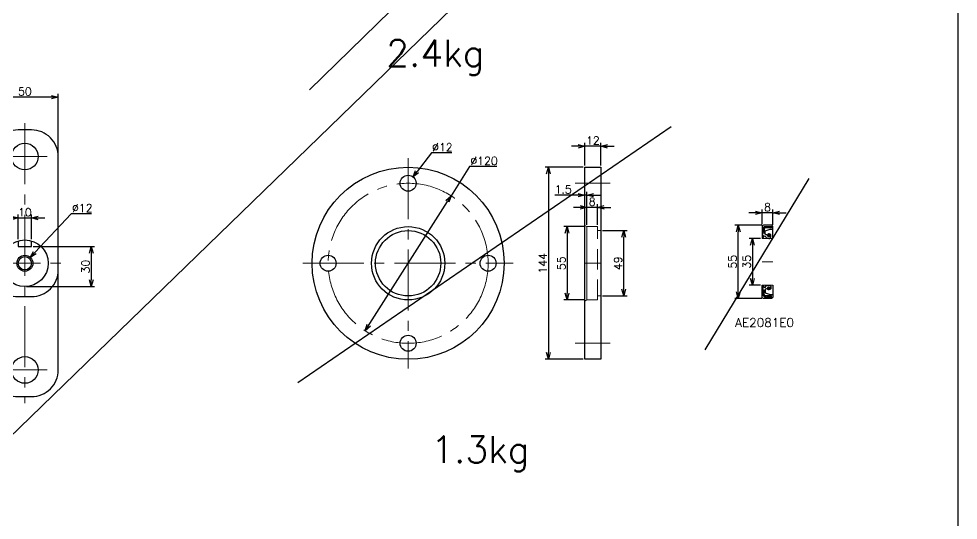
# Model space of a CAD drawing. Header units: millimetres. Extents: x 0 to 38884, y -3675 to 8056.
# Drawn here: x 10075 to 10780, y 4329 to 4705 of the extents above; entities that cross this region are included whole.
import ezdxf

# ---------------------------------------------------------------- set-up
doc = ezdxf.new("R2010")
doc.units = ezdxf.units.MM
doc.header["$LTSCALE"] = 2.4
doc.header["$PDMODE"] = 99
doc.header["$PDSIZE"] = 1
doc.linetypes.add('CENTER2', pattern=[28.575, 19.05, -3.175, 3.175, -3.175])
doc.linetypes.add('HIDDEN', pattern=[9.525, 6.35, -3.175])
for name, color, linetype, lineweight in [('04_HIDDEN', 2, 'HIDDEN', 13), ('05_CENTER', 4, 'CENTER2', 13), ('08_DIM', 3, 'Continuous', 13)]:
    doc.layers.add(name, color=color, linetype=linetype, lineweight=lineweight)
doc.layers.add('10_DRAFT', color=8, linetype='Continuous', lineweight=0, plot=False)
doc.styles.add('KSS_TXT', font='txt.shx', dxfattribs={"bigfont": 'extfont2.shx'})
doc.dimstyles.new('KSS_DIM', dxfattribs={"dimscale": 2, "dimtxt": 3, "dimasz": 2.5, "dimexe": 1.25, "dimexo": 0.625, "dimtad": 1, "dimdsep": 46, "dimtxsty": 'KSS_TXT', "dimblk": 'OPEN30', "dimcen": 0, "dimazin": 2, "dimtfac": 0.75, "dimtmove": 0, "dimatfit": 3, "dimldrblk": 'OPEN30', "dimfxl": 1.25, "dimtolj": 1, "dimarcsym": 0})
doc.dimstyles.new('KSS_DIM$3', dxfattribs={"dimscale": 2, "dimtxt": 3, "dimasz": 2.5, "dimexe": 1.25, "dimexo": 0.625, "dimtad": 1, "dimtih": 1, "dimtoh": 1, "dimdsep": 46, "dimtxsty": 'KSS_TXT', "dimblk": 'OPEN30', "dimcen": 0, "dimazin": 2, "dimtfac": 0.75, "dimtofl": 0, "dimtmove": 0, "dimatfit": 3, "dimldrblk": 'OPEN30', "dimfxl": 1.25, "dimtolj": 1, "dimarcsym": 0})

# ---------------------------------------------------------------- blocks, each defined once
blk = doc.blocks.new('AE2081E0a_1')
h = blk.add_hatch()
h.set_pattern_fill('ANSI31', color=0, scale=0.3)
h.set_pattern_definition([(45, (-28499.78175, -6159.2461), (-0.67351921, 0.67351921), [])])
edge = h.paths.add_edge_path()
edge.add_line((0.61, 24.5), (0.61, 22.39))
edge.add_line((0.61, 22.39), (1.61, 22.39))
edge.add_line((1.61, 22.39), (1.61, 24.5))
edge.add_arc((2.61, 24.5), 1, 90, 180, ccw=False)
edge.add_line((2.61, 25.5), (7.05, 25.5))
edge.add_line((7.05, 25.5), (7.05, 26.5))
edge.add_line((7.05, 26.5), (2.61, 26.5))
edge.add_arc((2.61, 24.5), 2, 90, 180)
h = blk.add_hatch()
h.set_pattern_fill('ANSI31', color=0, scale=0.3)
h.set_pattern_definition([(45, (-28499.78175, -6156.2461), (-0.67351921, 0.67351921), [])])
edge = h.paths.add_edge_path()
edge.add_line((0.61, -24.5), (0.61, -22.39))
edge.add_line((0.61, -22.39), (1.61, -22.39))
edge.add_line((1.61, -22.39), (1.61, -24.5))
edge.add_arc((2.61, -24.5), 1, 180, 270)
edge.add_line((2.61, -25.5), (7.05, -25.5))
edge.add_line((7.05, -25.5), (7.05, -26.5))
edge.add_line((7.05, -26.5), (2.61, -26.5))
edge.add_arc((2.61, -24.5), 2, 180, 270, ccw=False)
at = {"color": 0}
for p, q in [((0, 26.94), (0, 20.1)), ((0.98, 27.49), (0.06, 27.03)), ((6.97, 27.5), (1.02, 27.5)), ((2.17, 20.74), (2.17, 23.1)), ((2.24, 23.19), (5.98, 24.49)), ((5, 21.38), (5, 18.63)), ((6.02, 24.5), (7.9, 24.5)), ((7.72, 27), (7.03, 27.48)), ((7.76, 27), (7.72, 27)), ((7.86, 26.71), (7.86, 26.9)), ((8, 26.5), (7.86, 26.71)), ((8, 24.6), (8, 26.5)), ((0.8, 19.17), (0, 17.78)), ((0, 17.78), (0.29, 17.5)), ((0.1, 20), (0.55, 20)), ((0.29, 17.5), (1.65, 19.38)), ((0.8, 19.75), (0.8, 19.17)), ((1.77, 19.42), (2.46, 19.13)), ((3.9, 20), (2.24, 20.65)), ((2.55, 19.03), (2.67, 18.49)), ((2.67, 18.49), (2.67, 18.16)), ((2.67, 18.16), (5, 17.5)), ((3.62, 20), (6.38, 20)), ((5, 17.5), (5.84, 17.5)), ((5.84, 17.5), (6.48, 18.49)), ((6.4, 20.52), (5.97, 20.52)), ((6.5, 18.54), (6.5, 20.42)), ((0, -17.78), (0.29, -17.5)), ((0.8, -19.17), (0, -17.78)), ((0, -26.94), (0, -20.1)), ((0.1, -20), (0.55, -20)), ((0.29, -17.5), (1.65, -19.38)), ((0.8, -19.75), (0.8, -19.17)), ((1.77, -19.42), (2.46, -19.13)), ((2.17, -20.74), (2.17, -23.1)), ((3.9, -20), (2.24, -20.65)), ((2.55, -19.03), (2.67, -18.49)), ((2.67, -18.16), (5, -17.5)), ((2.67, -18.49), (2.67, -18.16)), ((3.62, -20), (6.38, -20)), ((5, -17.5), (5.84, -17.5)), ((5, -21.38), (5, -18.63)), ((5.84, -17.5), (6.48, -18.49)), ((6.4, -20.52), (5.97, -20.52)), ((6.5, -18.54), (6.5, -20.42)), ((0.98, -27.49), (0.06, -27.03)), ((6.97, -27.5), (1.02, -27.5)), ((2.24, -23.19), (5.98, -24.49)), ((6.02, -24.5), (7.9, -24.5)), ((7.72, -27), (7.03, -27.48)), ((7.76, -27), (7.72, -27)), ((8, -26.5), (7.86, -26.71)), ((7.86, -26.71), (7.86, -26.9)), ((8, -24.6), (8, -26.5))]:
    blk.add_line(p, q, dxfattribs=at)
for points in [[(8, 17.5), (8, 24.6), (8, 26.5), (7.86, 26.71), (7.86, 26.9, 0.414214), (7.76, 27), (7.72, 27), (7.03, 27.48, 0.152216), (6.97, 27.5), (1.02, 27.5, 0.116434), (0.98, 27.49), (0.06, 27.03, 0.284079), (0, 26.94), (0, 20.1), (0, 17.5)], [(8, -17.5), (8, -24.6), (8, -26.5), (7.86, -26.71), (7.86, -26.9, -0.414214), (7.76, -27), (7.72, -27), (7.03, -27.48, -0.152216), (6.97, -27.5), (1.02, -27.5, -0.116434), (0.98, -27.49), (0.06, -27.03, -0.284079), (0, -26.94), (0, -20.1), (0, -17.5)]]:
    blk.add_lwpolyline(points, format="xyb", dxfattribs=at)
for points in [[(7.05, 25.5), (2.61, 25.5, 0.414214), (1.61, 24.5), (1.61, 21.39), (0.61, 21.39), (0.61, 24.5, -0.414214), (2.61, 26.5), (7.05, 26.5)], [(7.05, -25.5), (2.61, -25.5, -0.414214), (1.61, -24.5), (1.61, -21.39), (0.61, -21.39), (0.61, -24.5, 0.414214), (2.61, -26.5), (7.05, -26.5)]]:
    blk.add_lwpolyline(points, format="xyb", close=True, dxfattribs=at)
for centre in [(5, 20), (5, -20)]:
    blk.add_circle(centre, 1.1, dxfattribs=at)
for centre, radius, start, end in [((0.1, 26.94), 0.1, 116.56505, 180), ((1.02, 27.4), 0.1, 90, 116.56505), ((2.27, 23.1), 0.1, 109.21481, 180), ((6.02, 24.4), 0.1, 90, 109.21481), ((6.97, 27.4), 0.1, 55.38044, 90), ((7.76, 26.9), 0.1, 0, 90), ((7.9, 24.6), 0.1, 270, 0), ((0.1, 20.1), 0.1, 180, 270), ((0.55, 19.75), 0.25, 360, 90), ((1.73, 19.32), 0.1, 67.88461, 144.21845), ((2.27, 20.74), 0.1, 180, 248.66025), ((2.4, 19), 0.15, 12.98752, 67.88461), ((5, 20), 1.1, 180, 28.18847), ((6.4, 20.42), 0.1, 360, 90), ((6.4, 18.54), 0.1, 326.87019, 0), ((0.1, -20.1), 0.1, 90, 180), ((0.55, -19.75), 0.25, 270, 0), ((1.73, -19.32), 0.1, 215.78155, 292.11539), ((2.27, -20.74), 0.1, 111.33975, 180), ((2.4, -19), 0.15, 292.11539, 347.01248), ((5, -20), 1.1, 331.81153, 180), ((6.4, -20.42), 0.1, 270, 0), ((6.4, -18.54), 0.1, 360, 33.12981), ((0.1, -26.94), 0.1, 180, 243.43495), ((1.02, -27.4), 0.1, 243.43495, 270), ((2.27, -23.1), 0.1, 180, 250.78519), ((6.02, -24.4), 0.1, 250.78519, 270), ((6.97, -27.4), 0.1, 270, 304.61956), ((7.76, -26.9), 0.1, 270, 360), ((7.9, -24.6), 0.1, 360, 90)]:
    blk.add_arc(centre, radius, start, end, dxfattribs=at)
at = {"layer": '10_DRAFT'}
blk.add_line((0, 0), (8, 0), dxfattribs=at)
for points in [[(8, 17.5), (0, 17.5)], [(8, -17.5), (0, -17.5)]]:
    blk.add_lwpolyline(points, dxfattribs=at)
blk = doc.blocks.new('_Open30')
at = {"color": 0, "linetype": 'ByBlock', "lineweight": -2}
for p, q in [((-1, 0.27), (0, 0)), ((0, 0), (-1, -0.27)), ((0, 0), (-1, 0))]:
    blk.add_line(p, q, dxfattribs=at)
blk = doc.blocks.new('*D652')
at = {"layer": '08_DIM', "color": 0, "lineweight": -2, "transparency": 16777216}
for p, q in [((10627.64, 4559.37), (10622.64, 4559.37)), ((10632.64, 4550.86), (10632.64, 4561.87)), ((10640.64, 4559.37), (10632.64, 4559.37)), ((10640.64, 4550.42), (10640.64, 4561.87)), ((10645.64, 4559.37), (10650.64, 4559.37))]:
    blk.add_line(p, q, dxfattribs=at)
at = {"layer": 'Defpoints', "color": 0, "transparency": 16777216}
for p in [(10632.64, 4559.37), (10632.64, 4549.61), (10640.64, 4549.17)]:
    blk.add_point(p, dxfattribs=at)
at = {"layer": '08_DIM', "color": 0, "lineweight": -2, "transparency": 16777216, "xscale": 5, "yscale": 5, "zscale": 5}
blk.add_blockref('_Open30', (10632.64, 4559.37), dxfattribs=at)
at = {"layer": '08_DIM', "color": 0, "lineweight": -2, "transparency": 16777216, "xscale": 5, "yscale": 5, "zscale": 5, "rotation": 180}
blk.add_blockref('_Open30', (10640.64, 4559.37), dxfattribs=at)
at = {"layer": '08_DIM', "color": 0, "transparency": 16777216, "insert": (10636.64, 4563.62), "char_height": 6, "attachment_point": 5, "style": 'KSS_TXT'}
blk.add_mtext('\\A1;8', dxfattribs=at)
blk = doc.blocks.new('*D653')
at = {"layer": '08_DIM', "color": 0, "lineweight": -2, "transparency": 16777216}
for p, q in [((10632.41, 4550.17), (10612.21, 4550.17)), ((10614.71, 4500.17), (10614.71, 4545.17)), ((10632.41, 4495.17), (10612.21, 4495.17))]:
    blk.add_line(p, q, dxfattribs=at)
at = {"layer": 'Defpoints', "color": 0, "transparency": 16777216}
for p in [(10614.71, 4550.17), (10633.66, 4550.17), (10633.66, 4495.17)]:
    blk.add_point(p, dxfattribs=at)
at = {"layer": '08_DIM', "color": 0, "lineweight": -2, "transparency": 16777216, "xscale": 5, "yscale": 5, "zscale": 5}
for p, rotation in [((10614.71, 4550.17), 90), ((10614.71, 4495.17), 270)]:
    blk.add_blockref('_Open30', p, dxfattribs=dict(at, rotation=rotation))
at = {"layer": '08_DIM', "color": 0, "transparency": 16777216, "insert": (10610.45, 4522.67), "char_height": 6, "attachment_point": 5, "rotation": 90, "style": 'KSS_TXT'}
blk.add_mtext('\\A1;55', dxfattribs=at)
blk = doc.blocks.new('*D654')
at = {"layer": '08_DIM', "color": 0, "lineweight": -2, "transparency": 16777216}
for p, q in [((10631.39, 4540.17), (10622.79, 4540.17)), ((10625.29, 4535.17), (10625.29, 4510.17)), ((10631.39, 4505.17), (10622.79, 4505.17))]:
    blk.add_line(p, q, dxfattribs=at)
at = {"layer": 'Defpoints', "color": 0, "transparency": 16777216}
for p in [(10632.64, 4540.17), (10625.29, 4505.17), (10632.64, 4505.17)]:
    blk.add_point(p, dxfattribs=at)
at = {"layer": '08_DIM', "color": 0, "lineweight": -2, "transparency": 16777216, "xscale": 5, "yscale": 5, "zscale": 5}
for p, rotation in [((10625.29, 4540.17), 90), ((10625.29, 4505.17), 270)]:
    blk.add_blockref('_Open30', p, dxfattribs=dict(at, rotation=rotation))
at = {"layer": '08_DIM', "color": 0, "transparency": 16777216, "insert": (10621.04, 4522.67), "char_height": 6, "attachment_point": 5, "rotation": 90, "style": 'KSS_TXT'}
blk.add_mtext('\\A1;35', dxfattribs=at)
blk = doc.blocks.new('*D656')
at = {"layer": '08_DIM', "color": 0, "lineweight": -2, "transparency": 16777216}
for p, q in [((10413.2, 4594.08), (10399.29, 4572.19)), ((10433.7, 4594.08), (10413.2, 4594.08)), ((10334.97, 4470.88), (10396.61, 4567.97))]:
    blk.add_line(p, q, dxfattribs=at)
at = {"layer": 'Defpoints', "color": 0, "transparency": 16777216}
for p in [(10399.29, 4572.19), (10334.97, 4470.88)]:
    blk.add_point(p, dxfattribs=at)
at = {"layer": '08_DIM', "color": 0, "lineweight": -2, "transparency": 16777216, "xscale": 5, "yscale": 5, "zscale": 5}
for p, rotation in [((10399.29, 4572.19), 57.58603487529231), ((10334.97, 4470.88), 237.5860348752923)]:
    blk.add_blockref('_Open30', p, dxfattribs=dict(at, rotation=rotation))
at = {"layer": '08_DIM', "color": 0, "transparency": 16777216, "insert": (10424.07, 4598.33), "char_height": 6, "attachment_point": 5, "style": 'KSS_TXT'}
blk.add_mtext('\\A1;%%C120', dxfattribs=at)
blk = doc.blocks.new('*D659')
at = {"layer": '08_DIM', "color": 0, "lineweight": -2, "transparency": 16777216}
for p, q in [((10384.57, 4604.29), (10373.82, 4590.27)), ((10399.82, 4604.29), (10384.57, 4604.29))]:
    blk.add_line(p, q, dxfattribs=at)
at = {"layer": 'Defpoints', "color": 0, "transparency": 16777216}
for p in [(10370.78, 4586.3), (10363.48, 4576.77)]:
    blk.add_point(p, dxfattribs=at)
at = {"layer": '08_DIM', "color": 0, "lineweight": -2, "transparency": 16777216, "xscale": 5, "yscale": 5, "zscale": 5, "rotation": 232.5380478019096}
blk.add_blockref('_Open30', (10370.78, 4586.3), dxfattribs=at)
at = {"layer": '08_DIM', "color": 0, "transparency": 16777216, "insert": (10392.82, 4608.54), "char_height": 6, "attachment_point": 5, "style": 'KSS_TXT'}
blk.add_mtext('\\A1;%%C12', dxfattribs=at)
blk = doc.blocks.new('A$C626323E2_1')
at = {"color": 0}
blk.add_lwpolyline([(0, 72), (12, 72), (12, -72), (0, -72)], close=True, dxfattribs=at)
at = {"layer": '04_HIDDEN'}
for p, q in [((1.5, 27.5), (0, 28.37)), ((9.5, -27.5), (9.5, 27.5)), ((9.5, 24.5), (12, 24.5)), ((1.5, -27.5), (0, -28.37)), ((9.5, -24.5), (12, -24.5))]:
    blk.add_line(p, q, dxfattribs=at)
for points in [[(1.5, 27.5), (9.5, 27.5)], [(1.5, -27.5), (9.5, -27.5)]]:
    blk.add_lwpolyline(points, dxfattribs=at)
at = {"layer": '05_CENTER'}
for p, q in [((-7.17, 60), (19.08, 60)), ((-7.17, -60), (19.08, -60))]:
    blk.add_line(p, q, dxfattribs=at)
at = {"layer": '10_DRAFT'}
for p, q in [((1.5, 27.5), (1.5, -27.5)), ((12, 0), (0, 0))]:
    blk.add_line(p, q, dxfattribs=at)
blk = doc.blocks.new('A$C40332C96_1')
at = {"color": 0}
for centre, radius in [((0, 0), 72), ((0, 60), 6), ((0, 0), 27.5), ((0, 0), 24.5), ((-60, 0), 6), ((60, 0), 6), ((0, -60), 6)]:
    blk.add_circle(centre, radius, dxfattribs=at)
at = {"layer": '05_CENTER'}
for p, q in [((0, 78.88), (0, -78.88)), ((-78.88, 0), (78.88, 0))]:
    blk.add_line(p, q, dxfattribs=at)
blk.add_circle((0, 0), 60, dxfattribs=at)
blk = doc.blocks.new('*D666')
at = {"layer": '08_DIM', "color": 0, "lineweight": -2, "transparency": 16777216}
for p, q in [((10498.41, 4593.53), (10469.81, 4593.53)), ((10472.31, 4588.53), (10472.31, 4454.53)), ((10498.41, 4449.53), (10469.81, 4449.53))]:
    blk.add_line(p, q, dxfattribs=at)
at = {"layer": 'Defpoints', "color": 0, "transparency": 16777216}
for p in [(10499.66, 4593.53), (10472.31, 4449.53), (10499.66, 4449.53)]:
    blk.add_point(p, dxfattribs=at)
at = {"layer": '08_DIM', "color": 0, "lineweight": -2, "transparency": 16777216, "xscale": 5, "yscale": 5, "zscale": 5}
for p, rotation in [((10472.31, 4593.53), 90), ((10472.31, 4449.53), 270)]:
    blk.add_blockref('_Open30', p, dxfattribs=dict(at, rotation=rotation))
at = {"layer": '08_DIM', "color": 0, "transparency": 16777216, "insert": (10468.06, 4521.53), "char_height": 6, "attachment_point": 5, "rotation": 90, "style": 'KSS_TXT'}
blk.add_mtext('\\A1;144', dxfattribs=at)
blk = doc.blocks.new('*D667')
at = {"layer": '08_DIM', "color": 0, "lineweight": -2, "transparency": 16777216}
for p, q in [((10494.66, 4609.29), (10489.66, 4609.29)), ((10499.66, 4594.78), (10499.66, 4611.79)), ((10511.66, 4609.29), (10499.66, 4609.29)), ((10511.66, 4594.78), (10511.66, 4611.79)), ((10516.66, 4609.29), (10521.66, 4609.29))]:
    blk.add_line(p, q, dxfattribs=at)
at = {"layer": 'Defpoints', "color": 0, "transparency": 16777216}
for p in [(10499.66, 4609.29), (10499.66, 4593.53), (10511.66, 4593.53)]:
    blk.add_point(p, dxfattribs=at)
at = {"layer": '08_DIM', "color": 0, "lineweight": -2, "transparency": 16777216, "xscale": 5, "yscale": 5, "zscale": 5}
blk.add_blockref('_Open30', (10499.66, 4609.29), dxfattribs=at)
at = {"layer": '08_DIM', "color": 0, "lineweight": -2, "transparency": 16777216, "xscale": 5, "yscale": 5, "zscale": 5, "rotation": 180}
blk.add_blockref('_Open30', (10511.66, 4609.29), dxfattribs=at)
at = {"layer": '08_DIM', "color": 0, "transparency": 16777216, "insert": (10505.66, 4613.54), "char_height": 6, "attachment_point": 5, "style": 'KSS_TXT'}
blk.add_mtext('\\A1;12', dxfattribs=at)
blk = doc.blocks.new('*D668')
at = {"layer": '08_DIM', "color": 0, "lineweight": -2, "transparency": 16777216}
for p, q in [((10494.66, 4572.63), (10477.16, 4572.63)), ((10499.66, 4550.28), (10499.66, 4575.13)), ((10501.16, 4572.63), (10499.66, 4572.63)), ((10501.16, 4550.28), (10501.16, 4575.13)), ((10506.16, 4572.63), (10511.16, 4572.63))]:
    blk.add_line(p, q, dxfattribs=at)
at = {"layer": 'Defpoints', "color": 0, "transparency": 16777216}
for p in [(10499.66, 4572.63), (10499.66, 4549.03), (10501.16, 4549.03)]:
    blk.add_point(p, dxfattribs=at)
at = {"layer": '08_DIM', "color": 0, "lineweight": -2, "transparency": 16777216, "xscale": 5, "yscale": 5, "zscale": 5}
blk.add_blockref('_Open30', (10499.66, 4572.63), dxfattribs=at)
at = {"layer": '08_DIM', "color": 0, "lineweight": -2, "transparency": 16777216, "xscale": 5, "yscale": 5, "zscale": 5, "rotation": 180}
blk.add_blockref('_Open30', (10501.16, 4572.63), dxfattribs=at)
at = {"layer": '08_DIM', "color": 0, "transparency": 16777216, "insert": (10483.41, 4576.88), "char_height": 6, "attachment_point": 5, "style": 'KSS_TXT'}
blk.add_mtext('\\A1;1.5', dxfattribs=at)
blk = doc.blocks.new('*D669')
at = {"layer": '08_DIM', "color": 0, "lineweight": -2, "transparency": 16777216}
for p, q in [((10501.16, 4550.28), (10501.16, 4565.97)), ((10509.16, 4550.28), (10509.16, 4565.97)), ((10496.16, 4563.47), (10491.16, 4563.47)), ((10509.16, 4563.47), (10501.16, 4563.47)), ((10514.16, 4563.47), (10519.16, 4563.47))]:
    blk.add_line(p, q, dxfattribs=at)
at = {"layer": 'Defpoints', "color": 0, "transparency": 16777216}
for p in [(10501.16, 4563.47), (10501.16, 4549.03), (10509.16, 4549.03)]:
    blk.add_point(p, dxfattribs=at)
at = {"layer": '08_DIM', "color": 0, "lineweight": -2, "transparency": 16777216, "xscale": 5, "yscale": 5, "zscale": 5}
blk.add_blockref('_Open30', (10501.16, 4563.47), dxfattribs=at)
at = {"layer": '08_DIM', "color": 0, "lineweight": -2, "transparency": 16777216, "xscale": 5, "yscale": 5, "zscale": 5, "rotation": 180}
blk.add_blockref('_Open30', (10509.16, 4563.47), dxfattribs=at)
at = {"layer": '08_DIM', "color": 0, "transparency": 16777216, "insert": (10505.16, 4567.72), "char_height": 6, "attachment_point": 5, "style": 'KSS_TXT'}
blk.add_mtext('\\A1;8', dxfattribs=at)
blk = doc.blocks.new('*D670')
at = {"layer": '08_DIM', "color": 0, "lineweight": -2, "transparency": 16777216}
for p, q in [((10512.91, 4546.03), (10531.28, 4546.03)), ((10528.78, 4502.03), (10528.78, 4541.03)), ((10512.91, 4497.03), (10531.28, 4497.03))]:
    blk.add_line(p, q, dxfattribs=at)
at = {"layer": 'Defpoints', "color": 0, "transparency": 16777216}
for p in [(10511.66, 4546.03), (10528.78, 4546.03), (10511.66, 4497.03)]:
    blk.add_point(p, dxfattribs=at)
at = {"layer": '08_DIM', "color": 0, "lineweight": -2, "transparency": 16777216, "xscale": 5, "yscale": 5, "zscale": 5}
for p, rotation in [((10528.78, 4546.03), 90), ((10528.78, 4497.03), 270)]:
    blk.add_blockref('_Open30', p, dxfattribs=dict(at, rotation=rotation))
at = {"layer": '08_DIM', "color": 0, "transparency": 16777216, "insert": (10524.53, 4521.53), "char_height": 6, "attachment_point": 5, "rotation": 90, "style": 'KSS_TXT'}
blk.add_mtext('\\A1;49', dxfattribs=at)
blk = doc.blocks.new('*D671')
at = {"layer": '08_DIM', "color": 0, "lineweight": -2, "transparency": 16777216}
for p, q in [((10499.91, 4549.03), (10483.83, 4549.03)), ((10486.33, 4544.03), (10486.33, 4499.03)), ((10499.91, 4494.03), (10483.83, 4494.03))]:
    blk.add_line(p, q, dxfattribs=at)
at = {"layer": 'Defpoints', "color": 0, "transparency": 16777216}
for p in [(10501.16, 4549.03), (10486.33, 4494.03), (10501.16, 4494.03)]:
    blk.add_point(p, dxfattribs=at)
at = {"layer": '08_DIM', "color": 0, "lineweight": -2, "transparency": 16777216, "xscale": 5, "yscale": 5, "zscale": 5}
for p, rotation in [((10486.33, 4549.03), 90), ((10486.33, 4494.03), 270)]:
    blk.add_blockref('_Open30', p, dxfattribs=dict(at, rotation=rotation))
at = {"layer": '08_DIM', "color": 0, "transparency": 16777216, "insert": (10482.07, 4521.53), "char_height": 6, "attachment_point": 5, "rotation": 90, "style": 'KSS_TXT'}
blk.add_mtext('\\A1;55', dxfattribs=at)
blk = doc.blocks.new('*D863')
at = {"layer": '08_DIM', "color": 0, "lineweight": -2, "transparency": 16777216}
for p, q in [((10114.47, 4558.68), (10087.19, 4529.56)), ((10129.72, 4558.68), (10114.47, 4558.68))]:
    blk.add_line(p, q, dxfattribs=at)
at = {"layer": 'Defpoints', "color": 0, "transparency": 16777216}
for p in [(10083.77, 4525.91), (10075.56, 4517.16)]:
    blk.add_point(p, dxfattribs=at)
at = {"layer": '08_DIM', "color": 0, "lineweight": -2, "transparency": 16777216, "xscale": 5, "yscale": 5, "zscale": 5, "rotation": 226.8636813291343}
blk.add_blockref('_Open30', (10083.77, 4525.91), dxfattribs=at)
at = {"layer": '08_DIM', "color": 0, "transparency": 16777216, "insert": (10122.72, 4562.93), "char_height": 6, "attachment_point": 5, "style": 'KSS_TXT'}
blk.add_mtext('\\A1;%%C12', dxfattribs=at)
blk = doc.blocks.new('*D864')
at = {"layer": '08_DIM', "color": 0, "lineweight": -2, "transparency": 16777216}
for p, q in [((10085.92, 4534.03), (10131.95, 4534.03)), ((10129.45, 4529.03), (10129.45, 4509.03)), ((10080.92, 4504.03), (10131.95, 4504.03))]:
    blk.add_line(p, q, dxfattribs=at)
at = {"layer": 'Defpoints', "color": 0, "transparency": 16777216}
for p in [(10084.67, 4534.03), (10079.67, 4504.03), (10129.45, 4504.03)]:
    blk.add_point(p, dxfattribs=at)
at = {"layer": '08_DIM', "color": 0, "lineweight": -2, "transparency": 16777216, "xscale": 5, "yscale": 5, "zscale": 5}
for p, rotation in [((10129.45, 4534.03), 90), ((10129.45, 4504.03), 270)]:
    blk.add_blockref('_Open30', p, dxfattribs=dict(at, rotation=rotation))
at = {"layer": '08_DIM', "color": 0, "transparency": 16777216, "insert": (10125.2, 4519.03), "char_height": 6, "attachment_point": 5, "rotation": 90, "style": 'KSS_TXT'}
blk.add_mtext('\\A1;30', dxfattribs=at)
blk = doc.blocks.new('*D865')
at = {"layer": '08_DIM', "color": 0, "lineweight": -2, "transparency": 16777216}
for p, q in [((10069.67, 4555.49), (10064.67, 4555.49)), ((10074.67, 4539.55), (10074.67, 4557.99)), ((10074.67, 4555.49), (10084.67, 4555.49)), ((10084.67, 4539.55), (10084.67, 4557.99)), ((10089.67, 4555.49), (10094.67, 4555.49))]:
    blk.add_line(p, q, dxfattribs=at)
at = {"layer": 'Defpoints', "color": 0, "transparency": 16777216}
for p in [(10084.67, 4555.49), (10074.67, 4538.3), (10084.67, 4538.3)]:
    blk.add_point(p, dxfattribs=at)
at = {"layer": '08_DIM', "color": 0, "lineweight": -2, "transparency": 16777216, "xscale": 5, "yscale": 5, "zscale": 5}
blk.add_blockref('_Open30', (10074.67, 4555.49), dxfattribs=at)
at = {"layer": '08_DIM', "color": 0, "lineweight": -2, "transparency": 16777216, "xscale": 5, "yscale": 5, "zscale": 5, "rotation": 180}
blk.add_blockref('_Open30', (10084.67, 4555.49), dxfattribs=at)
at = {"layer": '08_DIM', "color": 0, "transparency": 16777216, "insert": (10079.67, 4559.74), "char_height": 6, "attachment_point": 5, "style": 'KSS_TXT'}
blk.add_mtext('\\A1;10', dxfattribs=at)
blk = doc.blocks.new('*D866')
at = {"layer": '08_DIM', "color": 0, "lineweight": -2, "transparency": 16777216}
for p, q in [((10054.67, 4602.78), (10054.67, 4648.59)), ((10099.67, 4646.09), (10059.67, 4646.09)), ((10104.67, 4602.78), (10104.67, 4648.59))]:
    blk.add_line(p, q, dxfattribs=at)
at = {"layer": 'Defpoints', "color": 0, "transparency": 16777216}
for p in [(10054.67, 4646.09), (10054.67, 4601.53), (10104.67, 4601.53)]:
    blk.add_point(p, dxfattribs=at)
at = {"layer": '08_DIM', "color": 0, "lineweight": -2, "transparency": 16777216, "xscale": 5, "yscale": 5, "zscale": 5, "rotation": 180}
blk.add_blockref('_Open30', (10054.67, 4646.09), dxfattribs=at)
at = {"layer": '08_DIM', "color": 0, "lineweight": -2, "transparency": 16777216, "xscale": 5, "yscale": 5, "zscale": 5}
blk.add_blockref('_Open30', (10104.67, 4646.09), dxfattribs=at)
at = {"layer": '08_DIM', "color": 0, "transparency": 16777216, "insert": (10079.67, 4650.34), "char_height": 6, "attachment_point": 5, "style": 'KSS_TXT'}
blk.add_mtext('\\A1;50', dxfattribs=at)
blk = doc.blocks.new('A$C5BCE4C76_1')
at = {"color": 0}
for p, q in [((-5, 16.77), (-5, 12.5)), ((5, 12.5), (5, 16.77)), ((-5, 12.5), (5, 12.5))]:
    blk.add_line(p, q, dxfattribs=at)
blk.add_lwpolyline([(-5, -100), (5, -100, 0.414214), (25, -80), (25, 80, 0.414214), (5, 100), (-5, 100, 0.414214), (-25, 80), (-25, -80, 0.414214)], format="xyb", close=True, dxfattribs=at)
blk.add_lwpolyline([(-25, 0), (-25, -5, 0.414214), (-5, -25), (5, -25, 0.414214), (25, -5), (25, 0)], format="xyb", dxfattribs=at)
for centre, radius in [((0, 80), 10), ((0, 0), 17.5), ((0, 0), 6), ((0, 0), 5), ((0, -80), 10)]:
    blk.add_circle(centre, radius, dxfattribs=at)
at = {"layer": '05_CENTER'}
for p, q in [((0, 105), (0, -105)), ((-16.63, 80), (16.63, 80)), ((-34, 0), (34, 0)), ((-16.63, -80), (16.63, -80))]:
    blk.add_line(p, q, dxfattribs=at)

msp = doc.modelspace()

# ---------------------------------------------------------------- linework, layer by layer
at = {"color": 3}
for p, q in [((10779.6661, 5080.8615), (8783.1474, 3145.3143)), ((10669.989, 5019.1289), (10293.0561, 4651.5634)), ((10564.322, 4623.8462), (10284.367, 4431.8344))]:
    msp.add_line(p, q, dxfattribs=at)
at = {"color": 2}
msp.add_line((10667.7576, 4585.1835), (10589.7308, 4456.5405), dxfattribs=at)
at = {"color": 3}
msp.add_lwpolyline([(8783.1474, 3145.3143), (10779.6661, 3145.3143), (10779.6661, 5080.8615), (8783.1474, 5080.8615)], close=True, dxfattribs=at)

# ---------------------------------------------------------------- block references
for name, p in [('A$C5BCE4C76_1', (10079.6657, 4521.5343)), ('A$C40332C96_1', (10367.1326, 4521.5343)), ('A$C626323E2_1', (10499.6576, 4521.5343))]:
    msp.add_blockref(name, p)
at = {"color": 4}
msp.add_blockref('AE2081E0a_1', (10632.6399, 4522.6695), dxfattribs=at)

# ---------------------------------------------------------------- texts
at = {"color": 1, "style": 'KSS_TXT'}
for s, p in [('2.4kg', (10350.605, 4669.1553)), ('1.3kg', (10384.3727, 4372.0108))]:
    msp.add_text(s, height=20, dxfattribs=at).set_placement(p)
at = {"style": 'KSS_TXT'}
msp.add_text('AE2081E0', height=6.6, dxfattribs=at).set_placement((10612.3845, 4473.7678))

# ---------------------------------------------------------------- dimensions: what is measured, and where the dimension line sits
at = {"layer": '08_DIM'}
for base, p1, p2, picture, middle in [((10054.6657, 4646.0907), (10104.6657, 4601.5343), (10054.6657, 4601.5343), '*D866', (10079.6657, 4650.3449)), ((10499.6576, 4609.2908), (10511.6576, 4593.5343), (10499.6576, 4593.5343), '*D667', (10505.6576, 4613.5408)), ((10499.6576, 4572.6307), (10501.1576, 4549.0343), (10499.6576, 4549.0343), '*D668', (10483.4076, 4576.8848)), ((10501.1576, 4563.4709), (10509.1576, 4549.0343), (10501.1576, 4549.0343), '*D669', (10505.1576, 4567.7209)), ((10632.6399, 4559.3687), (10640.6399, 4549.1695), (10632.6399, 4549.6077), '*D652', (10636.6399, 4563.6187)), ((10084.6657, 4555.4873), (10074.6657, 4538.3048), (10084.6657, 4538.3048), '*D865', (10079.6657, 4559.7373))]:
    dim = msp.add_linear_dim(base=base, p1=p1, p2=p2, dimstyle='KSS_DIM', override={"dimscale": 2, "dimarcsym": 1}, dxfattribs=at)
    dim.commit()
    dim.dimension.update_dxf_attribs({"geometry": picture, "text_midpoint": middle})
for p1, p2, override, picture, middle in [((10363.4832, 4576.7718), (10370.782, 4586.2969), {"dimscale": 2, "dimpost": '%%C<>', "dimarcsym": 1}, '*D659', (10392.8204, 4604.291)), ((10334.9706, 4470.8825), (10399.2945, 4572.1862), {"dimscale": 2, "dimpost": '%%C<>', "dimtix": 1, "dimatfit": 2, "dimarcsym": 1}, '*D656', (10424.0715, 4594.0804)), ((10075.5633, 4517.1559), (10083.7682, 4525.9127), {"dimscale": 2, "dimpost": '%%C<>', "dimarcsym": 1}, '*D863', (10122.7239, 4558.6839))]:
    dim = msp.add_diameter_dim_2p(p1=p1, p2=p2, dimstyle='KSS_DIM$3', override=override, dxfattribs=at)
    dim.commit()
    dim.dimension.update_dxf_attribs({"geometry": picture, "text_midpoint": middle, "dimtype": 163})
for base, p1, p2, picture, middle in [((10472.3077, 4449.5343), (10499.6576, 4593.5343), (10499.6576, 4449.5343), '*D666', (10468.0577, 4521.5343)), ((10486.3312, 4494.0343), (10501.1576, 4549.0343), (10501.1576, 4494.0343), '*D671', (10482.0729, 4521.5343)), ((10528.7765, 4546.0343), (10511.6576, 4497.0343), (10511.6576, 4546.0343), '*D670', (10524.5265, 4521.5343)), ((10614.7099, 4550.1695), (10633.6635, 4495.1695), (10633.6635, 4550.1695), '*D653', (10610.4515, 4522.6695)), ((10625.2945, 4505.1695), (10632.6399, 4540.1695), (10632.6399, 4505.1695), '*D654', (10621.0403, 4522.6695)), ((10129.4484, 4504.0343), (10084.6657, 4534.0343), (10079.6657, 4504.0343), '*D864', (10125.1984, 4519.0343))]:
    dim = msp.add_linear_dim(base=base, p1=p1, p2=p2, angle=90, dimstyle='KSS_DIM', override={"dimscale": 2, "dimarcsym": 1}, dxfattribs=at)
    dim.commit()
    dim.dimension.update_dxf_attribs({"geometry": picture, "text_midpoint": middle})

doc.saveas('drawing.dxf')
